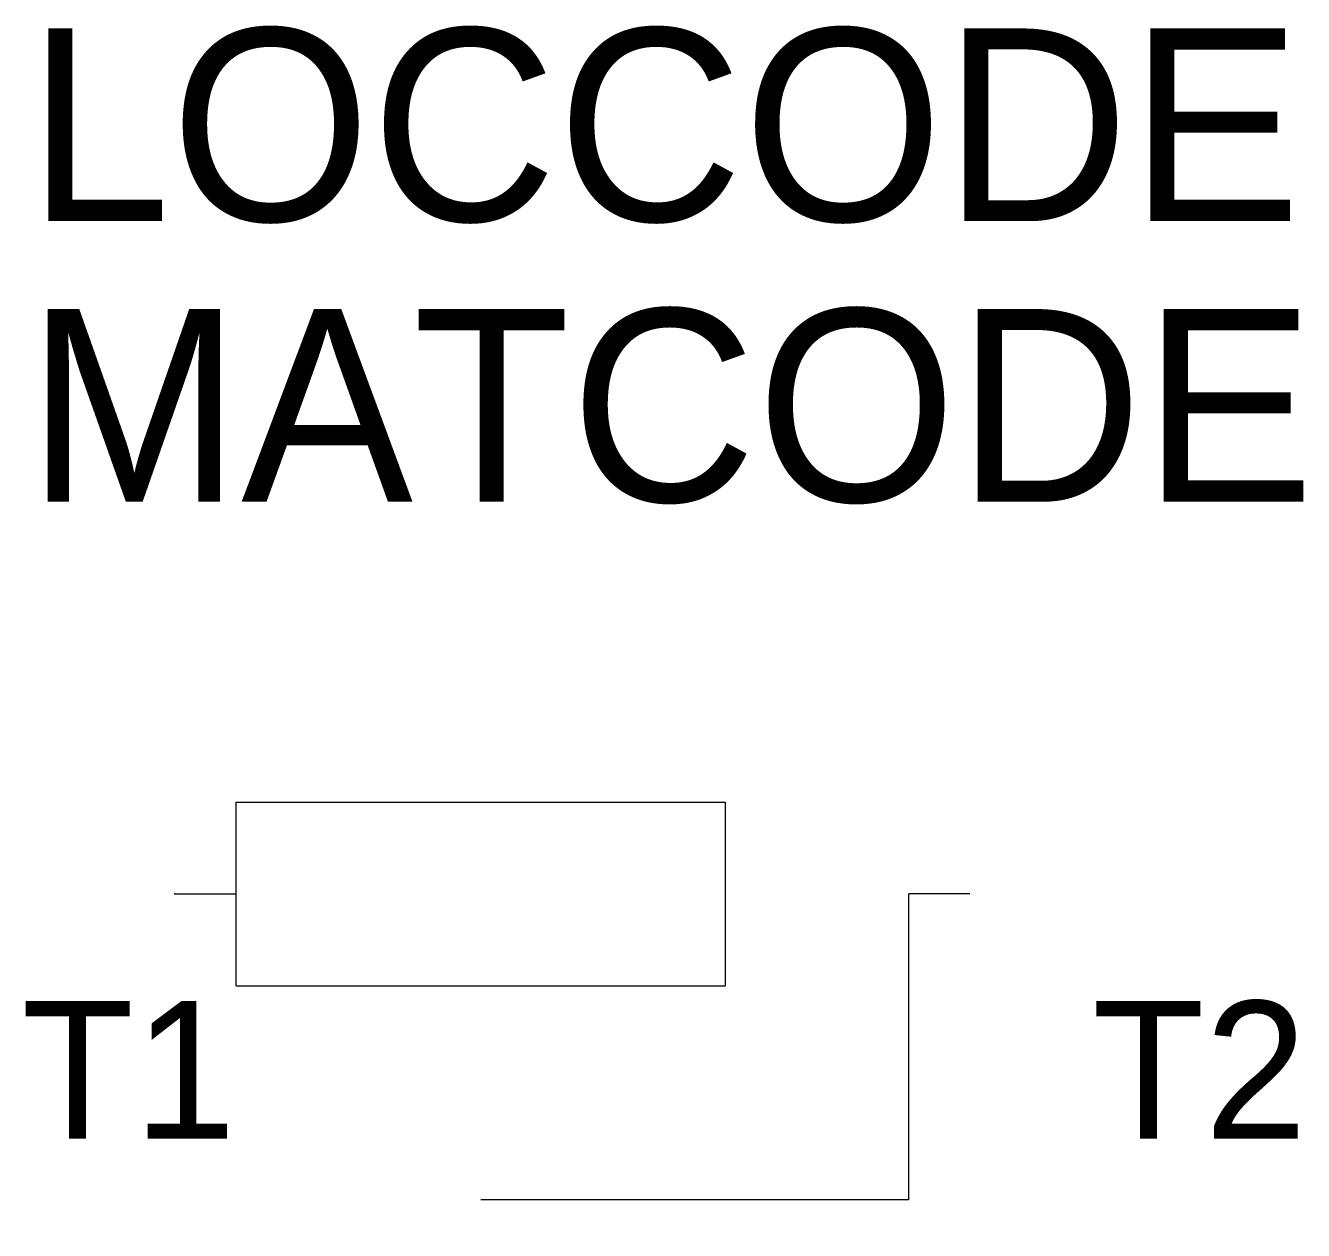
# Model space of a CAD drawing. Extents: x -10.4 to 10.5, y -5.5 to 14.2.
import ezdxf
from ezdxf.enums import TextEntityAlignment as Align

# ---------------------------------------------------------------- set-up
doc = ezdxf.new("R2010")
doc.units = 0
doc.layers.get('0').update_dxf_attribs({"linetype": 'CONTINUOUS'})
doc.layers.add('C', color=6, linetype='CONTINUOUS')
doc.layers.add('T2', color=1, linetype='CONTINUOUS')

msp = doc.modelspace()

# ---------------------------------------------------------------- linework, layer by layer
at = {"color": 0}
for p, q in [((-7, -1.5), (-7, 1.5)), ((1, -1.5), (1, 1.5)), ((-8, 0), (-7, 0)), ((5, 0), (4, 0)), ((4, -5), (4, 0)), ((4, -5), (-3, -5))]:
    msp.add_line(p, q, dxfattribs=at)
at = {"color": 0, "linetype": 'CONTINUOUS'}
for p, q in [((-7, 1.5), (1, 1.5)), ((-7, -1.5), (1, -1.5))]:
    msp.add_line(p, q, dxfattribs=at)
at = {"color": 0}
msp.add_lwpolyline([(-3, -1.57, 0, 1, 0), (-3, -3.57, 0, 0, 0), (-3, -5, 0, 0, 0)], format="xyseb", dxfattribs=at)
at = {"layer": 'C', "color": 0, "linetype": 'CONTINUOUS'}
msp.add_point((-8, 0), dxfattribs=at)

# ---------------------------------------------------------------- texts
at = {"color": 0, "linetype": 'CONTINUOUS'}
for tag, p in [('LOCCODE', (0, 11)), ('MATCODE', (0.104, 6.413))]:
    msp.add_attdef(tag, text='', height=3.15, dxfattribs=at).set_placement(p, align=Align.CENTER)
at = {"layer": 'T2', "color": 0, "linetype": 'CONTINUOUS'}
msp.add_attdef('T1', text='', height=2.25, dxfattribs=at).set_placement((-7, -4), align=Align.RIGHT)
msp.add_attdef('T2', (7, -4), '', height=2.25, dxfattribs=at)

doc.saveas('drawing.dxf')
